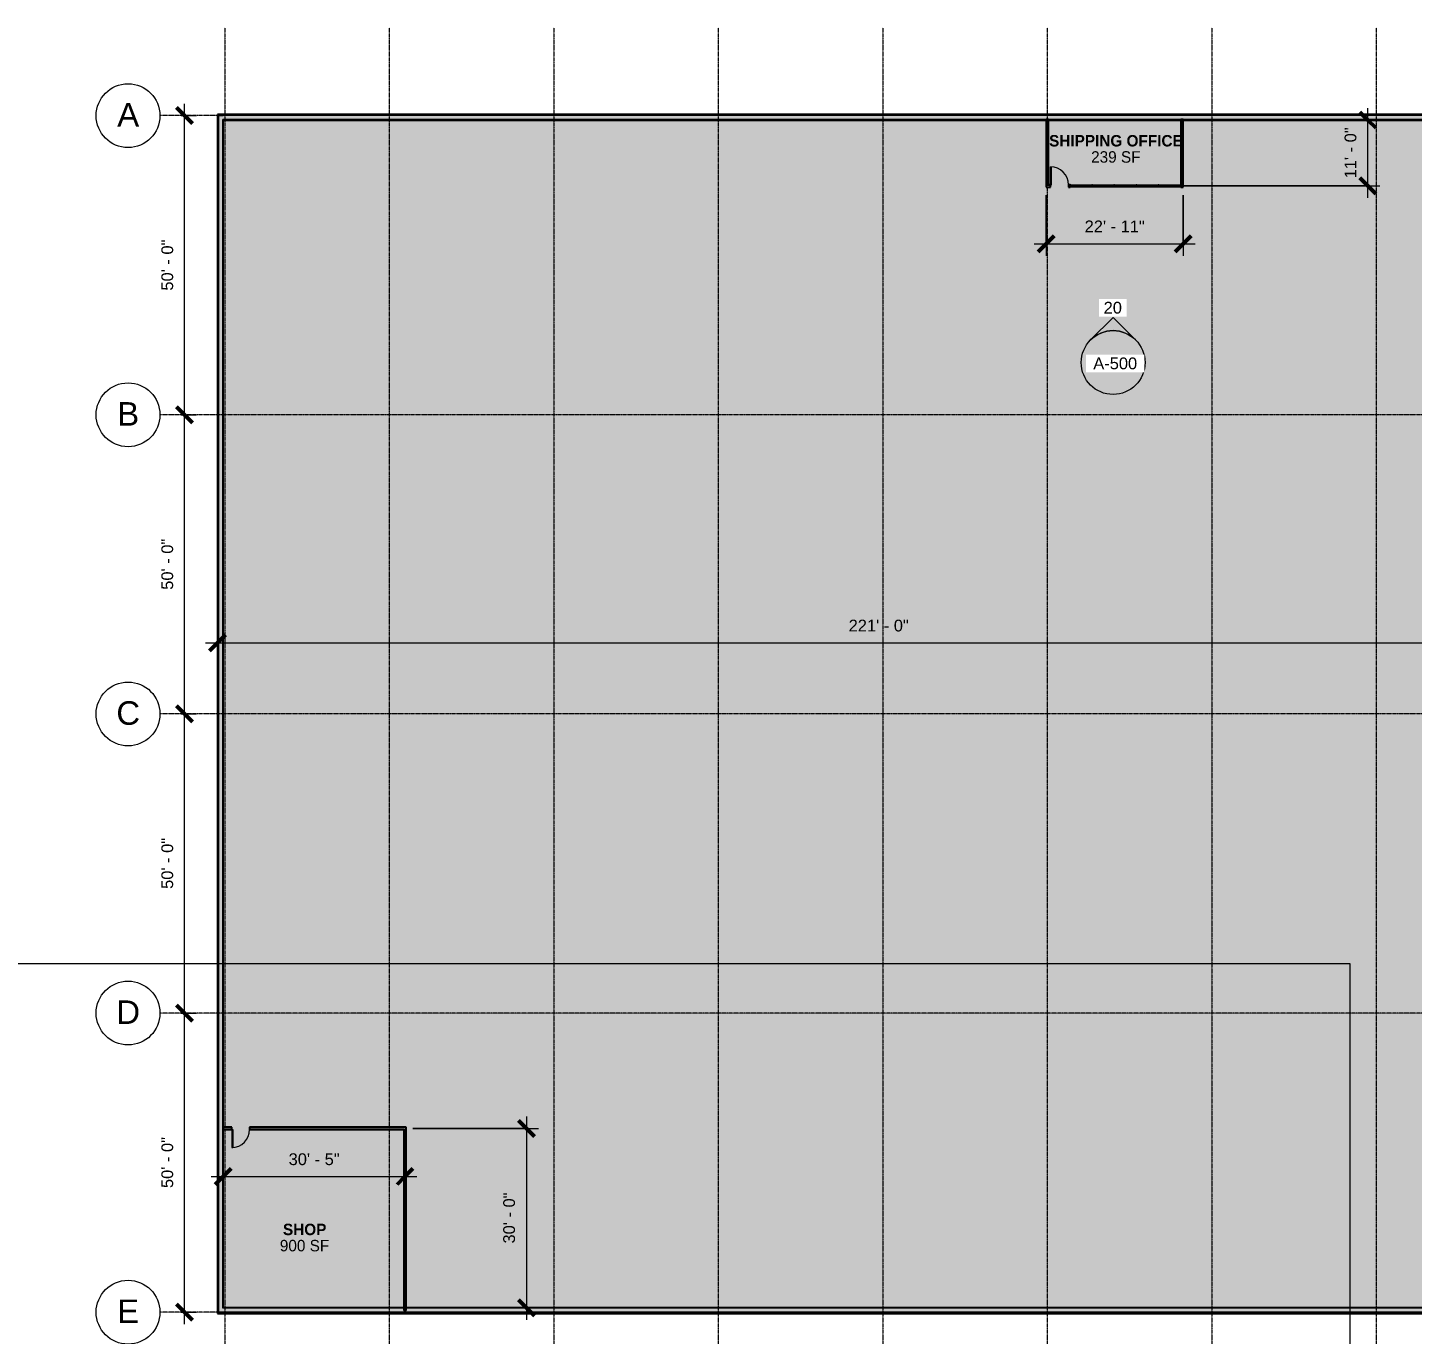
# Model space of a CAD drawing. Header units: inches. Extents: x -214893 to 4876, y -128673 to 1880.
# Drawn here: x -2655 to 123, y -741 to 1880 of the extents above; entities that cross this region are included whole.
import ezdxf

# ---------------------------------------------------------------- set-up
doc = ezdxf.new("R2010")
doc.units = ezdxf.units.IN
doc.header["$MEASUREMENT"] = 0
doc.header["$XCLIPFRAME"] = 2
doc.linetypes.add('Dash', pattern=[0.25, 0.125, -0.125])
doc.linetypes.add('Grid Line 1_2_', pattern=[0.8749999999999999, 0.4999999999999999, -0.125, 0.125, -0.125])
for name, color, linetype, lineweight in [('A-ANNO-DIMS', 211, 'Continuous', 9), ('A-ANNO-DIMS-256', 211, 'Continuous', 9), ('A-AREA-IDEN', 2, 'Continuous', 9), ('A-DETL-GENF', 92, 'Continuous', 9), ('A-DOOR', 31, 'Continuous', 9), ('A-DOOR-GLAZ', 31, 'Continuous', 15), ('A-GLAZ-CURT', 52, 'Continuous', 9), ('A-GLAZ-CWMG', 51, 'Continuous', 9), ('A-WALL', 113, 'Continuous', 9), ('G-ANNO-REFR', 1, 'Dash', 9), ('G-ANNO-SYMB', 111, 'Continuous', 9), ('I-WALL', 2, 'Continuous', 9), ('L-SITE-WALL', 31, 'Continuous', 9), ('S-GRID', 1, 'Continuous', 9), ('S-GRID-IDEN', 1, 'Continuous', 9)]:
    doc.layers.add(name, color=color, linetype=linetype, lineweight=lineweight)
doc.styles.add('Arial', font='arial.ttf', dxfattribs={"height": 23.60479041916165})
doc.styles.add('Arial_1', font='arial.ttf', dxfattribs={"height": 47.2095808383233})
doc.styles.add('Century Gothic', font='GOTHIC.TTF', dxfattribs={"height": 22.99378881987576})
doc.styles.add('Century Gothic_B', font='GOTHICB.TTF', dxfattribs={"height": 22.97791798107254})
doc.dimstyles.new('Linear_-_3_32__Arial', dxfattribs={"dimscale": 12, "dimtxt": 24, "dimasz": 2.666666666666667, "dimexe": 2, "dimexo": 1.333333333333333, "dimgap": 1.333333333333333, "dimtad": 1, "dimdec": 0, "dimzin": 1, "dimdsep": 46, "dimlunit": 4, "dimtxsty": 'Arial', "dimblk1": 'OBLIQUE', "dimblk2": 'OBLIQUE', "dimsah": 1, "dimcen": 0.09, "dimdle": 2, "dimazin": 0, "dimtfac": 1, "dimtdec": 4, "dimtix": 1, "dimtmove": 0, "dimatfit": 3, "dimfxl": 1, "dimtvp": 1, "dimfrac": 2, "dimtolj": 1, "dimtzin": 0, "dimarcsym": 2})
doc.dimstyles.new('Linear_-_3_32__Arial_1', dxfattribs={"dimscale": 12, "dimtxt": 24, "dimasz": 2.666666666666667, "dimexe": 2, "dimexo": 1.333333333333333, "dimgap": 1.333333333333333, "dimtad": 1, "dimdec": 0, "dimzin": 1, "dimdsep": 46, "dimlunit": 4, "dimtxsty": 'Arial', "dimblk1": 'OBLIQUE', "dimblk2": 'OBLIQUE', "dimsah": 1, "dimcen": 0.09, "dimdle": 2, "dimazin": 0, "dimtfac": 1, "dimtdec": 4, "dimtix": 1, "dimtmove": 0, "dimatfit": 3, "dimfxl": 1, "dimtvp": 1, "dimfrac": 2, "dimtolj": 1, "dimtzin": 0, "dimarcsym": 2})
doc.dimstyles.new('Linear_-_3_32__Arial_2', dxfattribs={"dimscale": 12, "dimtxt": 24, "dimasz": 2.666666666666667, "dimexe": 2, "dimexo": 1.333333333333333, "dimgap": 1.333333333333333, "dimtad": 1, "dimdec": 0, "dimzin": 1, "dimdsep": 46, "dimlunit": 4, "dimtxsty": 'Arial', "dimblk1": 'OBLIQUE', "dimblk2": 'OBLIQUE', "dimsah": 1, "dimcen": 0.09, "dimdle": 2, "dimazin": 0, "dimtfac": 1, "dimtdec": 4, "dimtix": 1, "dimtmove": 0, "dimatfit": 3, "dimfxl": 1, "dimtvp": 1, "dimfrac": 2, "dimtolj": 1, "dimtzin": 0, "dimarcsym": 2})
picture_1 = doc.add_image_def('image1.jpg', size_in_pixel=(4317, 2585))

# ---------------------------------------------------------------- blocks, each defined once
blk = doc.blocks.new('Grid - Grid Head - Circle-50561-Floor Plan - Warehouse')
at = {"layer": 'S-GRID-IDEN', "color": 7}
blk.add_circle((0, 0), 0.2500000000000002, dxfattribs=at)
blk = doc.blocks.new('Open Source Metal Building_Exterior_rvt-1-Floor Plan - Warehouse')
at = {"layer": 'A-WALL', "color": 7}
for p, q in [((-2272.688343181228, -697.4609006297197), (-2272.688343181212, 1704.539099370258)), ((-2272.688343181212, 1704.539099370257), (-2271.688343181212, 1704.539099370257)), ((-2271.688343181212, 1704.539099370257), (-2262.938343181212, 1704.539099370258)), ((-2271.688343181228, -696.4609006297196), (-2271.688343181212, 1703.539099370257)), ((-2271.688343181212, 1703.539099370257), (-2263.688343181212, 1703.539099370258)), ((-2263.688343181212, 1703.539099370258), (-2262.938343181212, 1703.539099370258)), ((-2262.938343181212, 1695.539099370257), (-2263.688343181212, 1695.539099370257)), ((-2263.688343181228, -688.4609006297197), (-2263.688343181212, 1695.539099370257)), ((-2263.688343181212, 1695.539099370257), (-2262.938343181212, 1695.539099370257)), ((4343.561656818804, 1704.539099370279), (-2262.938343181212, 1704.539099370257)), ((4343.561656818804, 1703.539099370279), (-2262.938343181212, 1703.539099370257)), ((4343.561656818805, 1695.539099370279), (-2262.938343181212, 1695.539099370257)), ((-2262.938343181228, -688.4609006297197), (-2263.688343181228, -688.4609006297197)), ((385.5616568187894, -688.46090062972), (-2262.938343181229, -688.4609006297197)), ((-2271.688343181228, -697.4609006297197), (-2272.688343181228, -697.4609006297197)), ((-2263.688343181228, -696.4609006297196), (-2271.688343181228, -696.4609006297196)), ((-2262.938343181228, -697.4609006297197), (-2271.688343181228, -697.4609006297197)), ((-2262.938343181228, -696.4609006297196), (-2263.688343181228, -696.4609006297196)), ((368.3116568187817, -696.46090062972), (-2262.938343181228, -696.4609006297196)), ((367.3116568187817, -697.46090062972), (-2262.938343181228, -697.4609006297197))]:
    blk.add_line(p, q, dxfattribs=at)
at = {"layer": 'L-SITE-WALL', "color": 250, "lineweight": 25}
for p, q in [((-2274.188343181212, 1706.039099370257), (-2274.188343181228, -698.9609006297198)), ((-2272.688343181212, 1706.039099370257), (-2274.188343181212, 1706.039099370257)), ((-2262.938343181212, 1706.039099370257), (-2272.688343181212, 1706.039099370257)), ((4343.561656818804, 1706.039099370279), (-2262.938343181212, 1706.039099370257)), ((-2262.938343181228, -687.7109006297196), (-2262.938343181212, 1694.789099370257)), ((-2262.938343181212, 1694.789099370257), (4343.561656818804, 1694.789099370279)), ((385.5616568187894, -687.71090062972), (-2262.938343181229, -687.7109006297197)), ((-2274.188343181228, -698.9609006297197), (-2272.688343181228, -698.9609006297197)), ((-2272.688343181228, -698.9609006297197), (-2262.938343181228, -698.9609006297201)), ((-2262.938343181228, -698.9609006297197), (365.8116568187813, -698.96090062972))]:
    blk.add_line(p, q, dxfattribs=at)
at = {"layer": 'S-GRID', "linetype": 'Grid Line 1_2_'}
for p, q in [((-2259.688343181219, 1879.933618554672), (-2259.688343181224, -999.4835951746567)), ((-1929.688343181219, 1879.933618554671), (-1929.688343181223, -999.4835951746567)), ((-1599.688343181218, 1879.933618554672), (-1599.688343181222, -999.4835951746567)), ((-1269.688343181217, 1879.933618554672), (-1269.688343181222, -999.4835951746567)), ((-939.6883431812167, 1879.933618554672), (-939.6883431812213, -999.4835951746567)), ((-609.688343181216, 1879.933618554672), (-609.6883431812207, -999.4835951746567)), ((-279.6883431812154, 1879.933618554672), (-279.68834318122, -999.4835951746567)), ((50.31165681878519, 1879.933618554672), (50.31165681878061, -999.4835951746567)), ((4876.306474518367, 1703.539099370279), (-2389.526338629398, 1703.539099370279)), ((4876.306474518367, 1103.53909937028), (-2389.526338629398, 1103.53909937028)), ((4876.306474518367, 503.5390993702796), (-2389.526338629398, 503.5390993702801)), ((4876.306474518367, -96.46090062972026), (-2389.526338629398, -96.46090062971983)), ((4876.306474518367, -696.4609006297202), (-2389.526338629398, -696.4609006297197))]:
    blk.add_line(p, q, dxfattribs=at)
at = {"layer": 'S-GRID-IDEN', "char_height": 47.2095808383233, "attachment_point": 2, "line_spacing_factor": 0.9385317878468564, "style": 'Arial_1', "bg_fill": 3, "box_fill_scale": 1.25, "bg_fill_color": 0, "bg_fill_transparency": 0}
for s, insert, width in [('A', (-2453.266355722176, 1728.951761754562), 52.41599999999994), ('B', (-2453.266355722176, 1128.951761754562), 52.41599999999994), ('C', (-2453.266355722177, 528.9517617545624), 56.44799999999994), ('D', (-2453.266355722177, -71.0482382454372), 56.44799999999994), ('E', (-2453.266355722176, -671.0482382454368), 52.41599999999994)]:
    blk.add_mtext(s, dxfattribs=dict(at, insert=insert, width=width))
at = {"color": 90, "lineweight": 5, "xscale": 255.9999999999999, "yscale": 255.9999999999999, "zscale": 255.9999999999999, "rotation": 90}
for p in [(-2453.526338629397, 1703.539099370279), (-2453.526338629397, 1103.53909937028), (-2453.526338629397, 503.5390993702798), (-2453.526338629397, -96.46090062971979), (-2453.526338629397, -696.4609006297194)]:
    blk.add_blockref('Grid - Grid Head - Circle-50561-Floor Plan - Warehouse', p, dxfattribs=at)
blk = doc.blocks.new('Single-Glass 1 - 36_ x 84_-564710-Floor Plan - Warehouse')
at = {"layer": 'A-DOOR', "lineweight": 13}
for p, q in [((15.99999999999999, 34.37500000000062), (15.99999999999999, 38.37500000000062)), ((18, 38.37500000000062), (15.99999999999999, 38.37500000000062)), ((15.99999999999999, 34.37500000000062), (18, 34.37500000000062)), ((18, 34.37500000000062), (18, 38.37500000000062)), ((15.99999999999999, 6.3750000000006), (18, 6.3750000000006)), ((15.99999999999999, 2.375000000000601), (15.99999999999999, 6.3750000000006)), ((18, 2.375000000000601), (15.99999999999999, 2.375000000000601)), ((18, 2.375000000000601), (18, 6.3750000000006))]:
    blk.add_line(p, q, dxfattribs=at)
at = {"layer": 'A-DOOR'}
for p, q in [((15.99999999999999, 6.3750000000006), (15.99999999999999, 34.37500000000062)), ((18, 6.3750000000006), (18, 34.37500000000062))]:
    blk.add_line(p, q, dxfattribs=at)
blk.add_arc((17.99999999999993, 2.375000000004348), 35.99999999999626, 89.99999999999994, 179.9999999999999, dxfattribs=at)
at = {"layer": 'A-DOOR-GLAZ'}
blk.add_line((17, 34.37500000000062), (17, 6.375000000000601), dxfattribs=at)
blk = doc.blocks.new('System Panel - Glazed-705888-Floor Plan - Warehouse')
at = {"layer": 'A-GLAZ-CURT'}
for p, q in [((21.07500000000001, 1.750000000000113), (-21.07499999999997, 1.750000000000113)), ((-21.07499999999997, 1.750000000000113), (-21.07499999999997, 0.7499999999999999)), ((-21.07499999999997, 0.7499999999999999), (21.07500000000001, 0.7499999999999999)), ((21.07500000000001, 0.7499999999999999), (21.07500000000001, 1.750000000000113))]:
    blk.add_line(p, q, dxfattribs=at)
blk = doc.blocks.new('Rectangular Mullion - 2_5_ x 5_ rectangular-700959-Floor Plan - Warehouse')
at = {"layer": 'A-GLAZ-CWMG'}
for p, q in [((-385.7133431812166, 1564.539099370274), (-343.5633431812166, 1564.539099370274)), ((-385.7133431812166, 1560.539099370274), (-343.5633431812166, 1560.539099370274)), ((-343.5633431812166, 1564.539099370274), (-343.5633431812166, 1561.789099370274)), ((-343.5633431812166, 1560.789099370274), (-343.5633431812166, 1560.539099370274))]:
    blk.add_line(p, q, dxfattribs=at)
blk = doc.blocks.new('Rectangular Mullion - 2_5_ x 5_ rectangular-705889-Floor Plan - Warehouse')
at = {"layer": 'A-GLAZ-CWMG', "lineweight": 13}
for p, q in [((-1.5, 1.999999999999886), (0, 1.999999999999886)), ((-1.5, -1.999999999999886), (-1.5, 1.999999999999886)), ((0, 1.999999999999886), (0, -1.999999999999886)), ((0, -1.999999999999886), (-1.5, -1.999999999999886))]:
    blk.add_line(p, q, dxfattribs=at)
blk = doc.blocks.new('System Panel - Glazed-705890-Floor Plan - Warehouse')
at = {"layer": 'A-GLAZ-CURT'}
for p, q in [((21.45000000000001, 1.750000000000113), (-21.45000000000001, 1.750000000000113)), ((-21.45000000000001, 1.750000000000113), (-21.45000000000001, 0.7499999999999999)), ((-21.45000000000001, 0.7499999999999999), (21.45000000000001, 0.7499999999999999)), ((21.45000000000001, 0.7499999999999999), (21.45000000000001, 1.750000000000113))]:
    blk.add_line(p, q, dxfattribs=at)
blk = doc.blocks.new('Rectangular Mullion - 2_5_ x 5_ rectangular-700960-Floor Plan - Warehouse')
at = {"layer": 'A-GLAZ-CWMG'}
for p, q in [((-430.1133431812166, 1564.539099370274), (-387.2133431812166, 1564.539099370274)), ((-430.1133431812166, 1560.539099370274), (-387.2133431812166, 1560.539099370274))]:
    blk.add_line(p, q, dxfattribs=at)
blk = doc.blocks.new('Rectangular Mullion - 2_5_ x 5_ rectangular-V1-Floor Plan - Warehouse')
at = {"layer": 'A-GLAZ-CWMG'}
for p, q in [((-562.5633431812166, 1564.539099370274), (-520.4133431812166, 1564.539099370274)), ((-562.5633431812166, 1560.539099370274), (-520.4133431812166, 1560.539099370274))]:
    blk.add_line(p, q, dxfattribs=at)
blk = doc.blocks.new('Rectangular Mullion - 2_5_ x 5_ rectangular-705885-Floor Plan - Warehouse')
at = {"layer": 'A-GLAZ-CWMG', "lineweight": 13}
for p, q in [((-0.7499999999999999, 1.999999999999886), (0.7499999999999999, 1.999999999999886)), ((-0.7499999999999999, -1.999999999999886), (-0.7499999999999999, 1.999999999999886)), ((0.7499999999999999, 1.999999999999886), (0.7499999999999999, -1.999999999999886)), ((0.7499999999999999, -1.999999999999886), (-0.7499999999999999, -1.999999999999886))]:
    blk.add_line(p, q, dxfattribs=at)
blk = doc.blocks.new('Single-Glass 1 - 36_ x 84_-564716-Floor Plan - Warehouse')
at = {"layer": 'A-DOOR', "lineweight": 13}
for p, q in [((15.99999999999999, -2.375000000000601), (15.99999999999999, -6.3750000000006)), ((18, -2.375000000000601), (15.99999999999999, -2.375000000000601)), ((15.99999999999999, -6.3750000000006), (18, -6.3750000000006)), ((18, -2.375000000000601), (18, -6.3750000000006)), ((15.99999999999999, -34.37500000000062), (15.99999999999999, -38.37500000000062)), ((15.99999999999999, -34.37500000000062), (18, -34.37500000000062)), ((18, -38.37500000000062), (15.99999999999999, -38.37500000000062)), ((18, -34.37500000000062), (18, -38.37500000000062))]:
    blk.add_line(p, q, dxfattribs=at)
at = {"layer": 'A-DOOR'}
for p, q in [((15.99999999999999, -6.3750000000006), (15.99999999999999, -34.37500000000062)), ((18, -6.3750000000006), (18, -34.37500000000062))]:
    blk.add_line(p, q, dxfattribs=at)
blk.add_arc((17.99999999999993, -2.375000000004348), 35.99999999999633, 180.0000000000001, 269.9999999999997, dxfattribs=at)
at = {"layer": 'A-DOOR-GLAZ'}
blk.add_line((17, -34.37500000000062), (17, -6.375000000000601), dxfattribs=at)
blk = doc.blocks.new('Elevation - Filled Arrow-152140-Floor Plan - Warehouse')
at = {"layer": 'G-ANNO-SYMB'}
blk.add_circle((0, 0), 0.2500000000000001, dxfattribs=at)
blk = doc.blocks.new('Elevation - Filled Arrow-151867-Floor Plan - Warehouse')
at = {"layer": 'G-ANNO-SYMB'}
h = blk.add_hatch(color=256, dxfattribs=at)
edge = h.paths.add_edge_path(flags=0)
edge.add_line((-2.498001805406602e-15, 0.3535533905932723), (0.1767766952966354, 0.1767766952966336))
edge.add_arc((-3.07626977782526e-15, -4.080069615497449e-15), 0.2500000000000015, 45.00000000000022, 135.0000000000004)
edge.add_line((-0.1767766952966409, 0.1767766952966342), (-2.498001805406602e-15, 0.3535533905932723))
for p, q in [((-4.281648241788645e-16, 0.3535533905932715), (-0.1767766952966374, 0.1767766952966354)), ((-2.498001805406602e-15, 0.3535533905932723), (-0.1767766952966409, 0.1767766952966342)), ((0.1767766952966352, 0.1767766952966354), (-3.95516952522712e-16, 0.3535533905932714)), ((0.1767766952966354, 0.1767766952966336), (-2.498001805406602e-15, 0.3535533905932723))]:
    blk.add_line(p, q, dxfattribs=at)
blk.add_arc((-3.07626977782526e-15, -4.080069615497449e-15), 0.2500000000000015, 45.00000000000022, 135.0000000000004, dxfattribs=at)
blk = doc.blocks.new('DIMBLOCK2-Floor Plan - Warehouse')
at = {"layer": 'A-ANNO-DIMS-256'}
for p, q in [((377.9366568187841, 797.0390993702769), (377.9366568187841, 621.9444297842128)), ((377.9366568187841, 645.9444297842128), (377.9366568187841, 797.0390993702769)), ((-2298.188343181212, 645.9444297842128), (377.9366568187842, 645.9444297842128)), ((-2274.188343181212, 652.5718467821823), (-2274.188343181212, 621.9444297842128)), ((-2274.188343181212, 645.9444297842128), (-2274.188343181212, 652.5718467821823))]:
    blk.add_line(p, q, dxfattribs=at)
at = {"layer": 'A-ANNO-DIMS-256', "lineweight": 50}
for p, q in [((-2274.188343181212, 645.9444297842128), (-2290.188343181213, 629.944429784213)), ((-2274.188343181212, 645.9444297842128), (-2258.188343181212, 661.9444297842128)), ((377.9366568187841, 645.9444297842128), (361.9366568187841, 629.944429784213)), ((377.9366568187841, 645.9444297842128), (393.9366568187841, 661.9444297842128))]:
    blk.add_line(p, q, dxfattribs=at)
at = {"layer": 'A-ANNO-DIMS-256', "color": 0, "insert": (-1008.125843181214, 692.5646048187592), "char_height": 23.60479041916167, "width": 144, "attachment_point": 1, "line_spacing_factor": 0.9385317878468563, "style": 'Arial'}
blk.add_mtext('221\' - 0"', dxfattribs=at)
blk = doc.blocks.new('_Oblique')
at = {"color": 0, "linetype": 'ByBlock', "lineweight": -2}
blk.add_line((-0.5, -0.5), (0.5, 0.5), dxfattribs=at)
blk = doc.blocks.new('DIMBLOCK5-Floor Plan - Warehouse')
at = {"layer": 'A-ANNO-DIMS-256', "lineweight": 50}
for p, q in [((33.34667570821211, 1694.789099370265), (17.34667570821208, 1710.789099370265)), ((33.34667570821211, 1694.789099370265), (49.34667570821215, 1678.789099370265)), ((33.34667570821255, 1562.539099370275), (17.34667570821252, 1578.539099370275)), ((33.34667570821255, 1562.539099370275), (49.34667570821259, 1546.539099370275))]:
    blk.add_line(p, q, dxfattribs=at)
at = {"layer": 'A-ANNO-DIMS-256'}
for p, q in [((26.71925871024261, 1694.789099370265), (57.3466757082121, 1694.789099370265)), ((33.34667570821211, 1694.789099370265), (26.71925871024261, 1694.789099370265)), ((33.34667570821264, 1538.539099370275), (33.34667570821203, 1718.789099370265)), ((-370.4633431812166, 1562.539099370274), (57.34667570821255, 1562.539099370275)), ((33.34667570821255, 1562.539099370275), (-370.4633431812166, 1562.539099370274))]:
    blk.add_line(p, q, dxfattribs=at)
at = {"layer": 'A-ANNO-DIMS-256', "color": 0, "insert": (-13.27349932633395, 1577.710253216424), "char_height": 23.60479041916167, "width": 122.2892307692308, "attachment_point": 1, "rotation": 90, "line_spacing_factor": 0.9385317878468563, "style": 'Arial'}
blk.add_mtext('11\' - 0"', dxfattribs=at)
blk = doc.blocks.new('DIMBLOCK6-Floor Plan - Warehouse')
at = {"layer": 'A-ANNO-DIMS-256', "lineweight": 50}
for p, q in [((-2262.938343181226, -424.3850804391514), (-2246.938343181226, -408.3850804391515)), ((-1898.063343181226, -424.3850804391514), (-1882.063343181226, -408.3850804391515)), ((-2262.938343181226, -424.3850804391514), (-2278.938343181226, -440.3850804391514)), ((-1898.063343181226, -424.3850804391514), (-1914.063343181226, -440.3850804391514))]:
    blk.add_line(p, q, dxfattribs=at)
at = {"layer": 'A-ANNO-DIMS-256'}
for p, q in [((-2286.938343181226, -424.3850804391514), (-1874.063343181226, -424.3850804391514)), ((-2262.938343181226, -417.7576634411791), (-2262.938343181226, -448.3850804391514)), ((-2262.938343181226, -424.3850804391514), (-2262.938343181226, -417.7576634411791)), ((-1898.063343181226, -417.7576634411818), (-1898.063343181226, -448.3850804391514)), ((-1898.063343181226, -424.3850804391514), (-1898.063343181226, -417.7576634411818))]:
    blk.add_line(p, q, dxfattribs=at)
at = {"layer": 'A-ANNO-DIMS-256', "color": 0, "insert": (-2131.454689335073, -377.7649054046051), "char_height": 23.60479041916167, "width": 122.2892307692308, "attachment_point": 1, "line_spacing_factor": 0.9385317878468563, "style": 'Arial'}
blk.add_mtext('30\' - 5"', dxfattribs=at)
blk = doc.blocks.new('DIMBLOCK7-Floor Plan - Warehouse')
at = {"layer": 'A-ANNO-DIMS-256'}
for p, q in [((-1654.401213192084, -303.7109006297195), (-1654.401213192084, -711.7109006297197)), ((-1882.063343181226, -327.7109006297195), (-1630.401213192084, -327.7109006297195)), ((-1654.401213192084, -327.7109006297195), (-1882.063343181226, -327.7109006297195)), ((-1647.773796194114, -687.7109006297197), (-1678.401213192084, -687.7109006297197)), ((-1654.401213192084, -687.7109006297197), (-1647.773796194114, -687.7109006297197))]:
    blk.add_line(p, q, dxfattribs=at)
at = {"layer": 'A-ANNO-DIMS-256', "lineweight": 50}
for p, q in [((-1654.401213192084, -327.7109006297195), (-1670.401213192084, -311.7109006297194)), ((-1654.401213192084, -327.7109006297195), (-1638.401213192084, -343.7109006297195)), ((-1654.401213192084, -687.7109006297197), (-1670.401213192084, -671.7109006297196)), ((-1654.401213192084, -687.7109006297197), (-1638.401213192084, -703.7109006297197))]:
    blk.add_line(p, q, dxfattribs=at)
at = {"layer": 'A-ANNO-DIMS-256', "color": 0, "insert": (-1701.02138822663, -558.6647467835656), "char_height": 23.60479041916167, "width": 122.2892307692308, "attachment_point": 1, "rotation": 90, "line_spacing_factor": 0.9385317878468563, "style": 'Arial'}
blk.add_mtext('30\' - 0"', dxfattribs=at)
blk = doc.blocks.new('DIMBLOCK8-Floor Plan - Warehouse')
at = {"layer": 'A-ANNO-DIMS-256'}
for p, q in [((-612.0633431812165, 1544.164099370275), (-612.0633431812165, 1422.596135029697)), ((-612.0633431812165, 1446.596135029697), (-612.0633431812165, 1544.164099370275)), ((-337.3133431812166, 1544.164099370274), (-337.3133431812166, 1422.596135029697)), ((-337.3133431812166, 1446.596135029697), (-337.3133431812166, 1544.164099370274)), ((-636.0633431812165, 1446.596135029697), (-313.3133431812166, 1446.596135029697))]:
    blk.add_line(p, q, dxfattribs=at)
at = {"layer": 'A-ANNO-DIMS-256', "lineweight": 50}
for p, q in [((-612.0633431812165, 1446.596135029697), (-628.0633431812166, 1430.596135029697)), ((-612.0633431812165, 1446.596135029697), (-596.0633431812165, 1462.596135029697)), ((-337.3133431812166, 1446.596135029697), (-353.3133431812166, 1430.596135029697)), ((-337.3133431812166, 1446.596135029697), (-321.3133431812166, 1462.596135029697))]:
    blk.add_line(p, q, dxfattribs=at)
at = {"layer": 'A-ANNO-DIMS-256', "color": 0, "insert": (-534.6883431812166, 1493.216310064243), "char_height": 23.60479041916167, "width": 144, "attachment_point": 1, "line_spacing_factor": 0.9385317878468563, "style": 'Arial'}
blk.add_mtext('22\' - 11"', dxfattribs=at)
blk = doc.blocks.new('DIMBLOCK31-Floor Plan - Warehouse')
at = {"layer": 'A-ANNO-DIMS-256', "lineweight": 50}
for p, q in [((-2340.14353493533, -96.46090062971983), (-2356.14353493533, -80.46090062971983)), ((-2340.14353493533, -96.46090062971983), (-2324.14353493533, -112.4609006297198)), ((-2340.14353493533, -696.4609006297197), (-2356.14353493533, -680.4609006297197)), ((-2340.14353493533, -696.4609006297197), (-2324.14353493533, -712.4609006297197))]:
    blk.add_line(p, q, dxfattribs=at)
at = {"layer": 'A-ANNO-DIMS-256'}
for p, q in [((-2346.770951933299, -96.46090062971983), (-2316.14353493533, -96.46090062971983)), ((-2340.14353493533, -96.46090062971983), (-2346.770951933299, -96.46090062971983)), ((-2340.14353493533, -720.4609006297197), (-2340.14353493533, -96.46090062971983)), ((-2346.770951933299, -696.4609006297197), (-2316.14353493533, -696.4609006297197)), ((-2340.14353493533, -696.4609006297197), (-2346.770951933299, -696.4609006297197))]:
    blk.add_line(p, q, dxfattribs=at)
at = {"layer": 'A-ANNO-DIMS-256', "color": 0, "insert": (-2386.763709969876, -447.4147467835659), "char_height": 23.60479041916167, "width": 122.2892307692308, "attachment_point": 1, "rotation": 90, "line_spacing_factor": 0.9385317878468563, "style": 'Arial'}
blk.add_mtext('50\' - 0"', dxfattribs=at)
blk = doc.blocks.new('DIMBLOCK32-Floor Plan - Warehouse')
at = {"layer": 'A-ANNO-DIMS-256', "lineweight": 50}
for p, q in [((-2340.14353493533, 503.5390993702801), (-2356.14353493533, 519.5390993702802)), ((-2340.14353493533, 503.5390993702801), (-2324.14353493533, 487.53909937028)), ((-2340.14353493533, -96.46090062971983), (-2356.14353493533, -80.46090062971983)), ((-2340.14353493533, -96.46090062971983), (-2324.14353493533, -112.4609006297198))]:
    blk.add_line(p, q, dxfattribs=at)
at = {"layer": 'A-ANNO-DIMS-256'}
for p, q in [((-2346.770951933299, 503.5390993702801), (-2316.14353493533, 503.5390993702801)), ((-2340.14353493533, 503.5390993702801), (-2346.770951933299, 503.5390993702801)), ((-2340.14353493533, -96.46090062971983), (-2340.14353493533, 503.5390993702801)), ((-2346.770951933299, -96.46090062971983), (-2316.14353493533, -96.46090062971983)), ((-2340.14353493533, -96.46090062971983), (-2346.770951933299, -96.46090062971983))]:
    blk.add_line(p, q, dxfattribs=at)
at = {"layer": 'A-ANNO-DIMS-256', "color": 0, "insert": (-2386.763709969876, 152.585253216434), "char_height": 23.60479041916167, "width": 122.2892307692308, "attachment_point": 1, "rotation": 90, "line_spacing_factor": 0.9385317878468563, "style": 'Arial'}
blk.add_mtext('50\' - 0"', dxfattribs=at)
blk = doc.blocks.new('DIMBLOCK33-Floor Plan - Warehouse')
at = {"layer": 'A-ANNO-DIMS-256', "lineweight": 50}
for p, q in [((-2340.14353493533, 1103.53909937028), (-2356.14353493533, 1119.53909937028)), ((-2340.14353493533, 1103.53909937028), (-2324.14353493533, 1087.53909937028)), ((-2340.14353493533, 503.5390993702801), (-2356.14353493533, 519.5390993702802)), ((-2340.14353493533, 503.5390993702801), (-2324.14353493533, 487.53909937028))]:
    blk.add_line(p, q, dxfattribs=at)
at = {"layer": 'A-ANNO-DIMS-256'}
for p, q in [((-2346.770951933299, 1103.53909937028), (-2316.14353493533, 1103.53909937028)), ((-2340.14353493533, 1103.53909937028), (-2346.770951933299, 1103.53909937028)), ((-2340.14353493533, 503.5390993702801), (-2340.14353493533, 1103.53909937028)), ((-2346.770951933299, 503.5390993702801), (-2316.14353493533, 503.5390993702801)), ((-2340.14353493533, 503.5390993702801), (-2346.770951933299, 503.5390993702801))]:
    blk.add_line(p, q, dxfattribs=at)
at = {"layer": 'A-ANNO-DIMS-256', "color": 0, "insert": (-2386.763709969876, 752.5852532164339), "char_height": 23.60479041916167, "width": 122.2892307692308, "attachment_point": 1, "rotation": 90, "line_spacing_factor": 0.9385317878468563, "style": 'Arial'}
blk.add_mtext('50\' - 0"', dxfattribs=at)
blk = doc.blocks.new('DIMBLOCK34-Floor Plan - Warehouse')
at = {"layer": 'A-ANNO-DIMS-256'}
for p, q in [((-2340.14353493533, 1103.53909937028), (-2340.14353493533, 1727.539099370279)), ((-2346.770951933299, 1703.539099370279), (-2316.14353493533, 1703.539099370279)), ((-2340.14353493533, 1703.539099370279), (-2346.770951933299, 1703.539099370279)), ((-2346.770951933299, 1103.53909937028), (-2316.14353493533, 1103.53909937028)), ((-2340.14353493533, 1103.53909937028), (-2346.770951933299, 1103.53909937028))]:
    blk.add_line(p, q, dxfattribs=at)
at = {"layer": 'A-ANNO-DIMS-256', "lineweight": 50}
for p, q in [((-2340.14353493533, 1703.539099370279), (-2356.14353493533, 1719.53909937028)), ((-2340.14353493533, 1703.539099370279), (-2324.14353493533, 1687.539099370279)), ((-2340.14353493533, 1103.53909937028), (-2356.14353493533, 1119.53909937028)), ((-2340.14353493533, 1103.53909937028), (-2324.14353493533, 1087.53909937028))]:
    blk.add_line(p, q, dxfattribs=at)
at = {"layer": 'A-ANNO-DIMS-256', "color": 0, "insert": (-2386.763709969876, 1352.585253216434), "char_height": 23.60479041916167, "width": 122.2892307692308, "attachment_point": 1, "rotation": 90, "line_spacing_factor": 0.9385317878468563, "style": 'Arial'}
blk.add_mtext('50\' - 0"', dxfattribs=at)

msp = doc.modelspace()

# ---------------------------------------------------------------- hatches: boundary and pattern name
at = {"layer": 'A-DETL-GENF'}
msp.add_hatch(color=7, dxfattribs=at).paths.add_polyline_path([(1589.152708145772, -698.9609006297209), (4354.811656818794, -698.9609006297209), (4354.811656818811, 1706.039099370281), (-2274.188343181214, 1706.03909937026), (-2274.18834318123, -698.9609006297195), (1585.741245193444, -698.9609006297209)], flags=0)

# ---------------------------------------------------------------- linework, layer by layer
at = {"layer": 'A-WALL'}
for p, q in [((-611.4383431812164, 1695.539099370263), (-611.4383431812165, 1560.789099370275)), ((-607.9383431812164, 1695.539099370263), (-607.9383431812165, 1564.289099370275)), ((-341.4383431812167, 1564.289099370274), (-341.4383431812164, 1695.539099370264)), ((-337.9383431812166, 1560.789099370274), (-337.9383431812163, 1695.539099370264)), ((-611.4383431812165, 1560.789099370275), (-603.0633431812166, 1560.789099370275)), ((-607.9383431812166, 1564.289099370275), (-603.0633431812165, 1564.289099370275)), ((-567.0633431812166, 1564.289099370275), (-564.0633431812166, 1564.289099370274)), ((-567.0633431812166, 1560.789099370275), (-564.0633431812166, 1560.789099370275)), ((-341.4383431812166, 1564.289099370274), (-342.0633431812166, 1564.289099370274)), ((-337.9383431812166, 1560.789099370274), (-342.0633431812166, 1560.789099370274)), ((-2263.688343181226, -325.9609006297184), (-2245.688343181225, -325.9609006297184)), ((-2263.688343181226, -329.4609006297184), (-2245.688343181225, -329.4609006297184)), ((-2209.688343181225, -325.9609006297185), (-1896.313343181225, -325.9609006297195)), ((-2209.688343181225, -329.4609006297185), (-1899.813343181226, -329.4609006297194)), ((-1899.813343181226, -329.4609006297194), (-1899.813343181226, -693.3359006297178)), ((-1896.313343181225, -325.9609006297195), (-1896.313343181226, -693.3359006297179))]:
    msp.add_line(p, q, dxfattribs=at)
at = {"layer": 'I-WALL', "lineweight": 25}
for p, q in [((-607.3133431812163, 1695.539099370263), (-612.0633431812163, 1695.539099370263)), ((-612.0633431812163, 1695.539099370263), (-612.0633431812165, 1560.164099370275)), ((-607.3133431812165, 1564.914099370275), (-607.3133431812163, 1695.539099370263)), ((-342.0633431812163, 1695.539099370264), (-342.0633431812166, 1560.164099370274)), ((-337.3133431812163, 1695.539099370264), (-342.0633431812163, 1695.539099370264)), ((-337.3133431812166, 1560.164099370274), (-337.3133431812163, 1695.539099370264)), ((-612.0633431812165, 1560.164099370275), (-603.0633431812165, 1560.164099370275)), ((-603.0633431812165, 1564.914099370275), (-607.3133431812165, 1564.914099370275)), ((-603.0633431812165, 1560.164099370275), (-603.0633431812165, 1564.914099370275)), ((-564.0633431812166, 1564.914099370275), (-567.0633431812166, 1564.914099370275)), ((-567.0633431812166, 1564.914099370275), (-567.0633431812166, 1560.164099370275)), ((-567.0633431812166, 1560.164099370275), (-564.0633431812166, 1560.164099370274)), ((-564.0633431812166, 1560.164099370274), (-564.0633431812166, 1564.914099370275)), ((-342.0633431812166, 1560.164099370274), (-337.3133431812166, 1560.164099370274)), ((-2245.688343181225, -325.3359006297184), (-2263.688343181226, -325.3359006297183)), ((-2263.688343181226, -325.3359006297183), (-2263.688343181226, -330.0859006297183)), ((-2263.688343181226, -330.0859006297183), (-2245.688343181225, -330.0859006297184)), ((-2245.688343181225, -330.0859006297184), (-2245.688343181225, -325.3359006297184)), ((-1895.688343181226, -325.3359006297195), (-2209.688343181225, -325.3359006297185)), ((-2209.688343181225, -325.3359006297185), (-2209.688343181225, -330.0859006297185)), ((-2209.688343181225, -330.0859006297185), (-1900.438343181226, -330.0859006297195)), ((-1900.438343181226, -330.0859006297195), (-1900.438343181226, -693.3359006297179)), ((-1895.688343181226, -693.3359006297179), (-1895.688343181226, -325.3359006297195)), ((-1900.438343181226, -693.3359006297179), (-1895.688343181226, -693.3359006297179))]:
    msp.add_line(p, q, dxfattribs=at)
at = {"layer": 'I-WALL'}
for p, q in [((-564.0633431812166, 1564.914099370275), (-342.0633431812166, 1564.914099370274)), ((-342.0633431812166, 1560.164099370274), (-564.0633431812166, 1560.164099370274))]:
    msp.add_line(p, q, dxfattribs=at)

# ---------------------------------------------------------------- block references
at = {"layer": 'A-DOOR', "rotation": 180}
for name, p in [('Single-Glass 1 - 36_ x 84_-564716-Floor Plan - Warehouse', (-585.0633431812165, 1562.539099370274)), ('Single-Glass 1 - 36_ x 84_-564710-Floor Plan - Warehouse', (-2227.688343181225, -327.710900629718))]:
    msp.add_blockref(name, p, dxfattribs=at)
at = {"layer": 'A-GLAZ-CURT', "rotation": 180}
for name, p in [('System Panel - Glazed-705888-Floor Plan - Warehouse', (-541.4883431812167, 1562.539099370274)), ('System Panel - Glazed-705890-Floor Plan - Warehouse', (-497.4633431812166, 1562.539099370274)), ('System Panel - Glazed-705890-Floor Plan - Warehouse', (-453.0633431812167, 1562.539099370274)), ('System Panel - Glazed-705890-Floor Plan - Warehouse', (-408.6633431812166, 1562.539099370274)), ('System Panel - Glazed-705888-Floor Plan - Warehouse', (-364.6383431812166, 1562.539099370274))]:
    msp.add_blockref(name, p, dxfattribs=at)
at = {"layer": 'A-GLAZ-CWMG', "extrusion": (0, 0, -1)}
for name, p in [('Rectangular Mullion - 2_5_ x 5_ rectangular-705889-Floor Plan - Warehouse', (564.0633431812166, 1562.539099370274)), ('Rectangular Mullion - 2_5_ x 5_ rectangular-705885-Floor Plan - Warehouse', (519.6633431812166, 1562.539099370274)), ('Rectangular Mullion - 2_5_ x 5_ rectangular-705885-Floor Plan - Warehouse', (475.2633431812166, 1562.539099370274)), ('Rectangular Mullion - 2_5_ x 5_ rectangular-705885-Floor Plan - Warehouse', (430.8633431812166, 1562.539099370274)), ('Rectangular Mullion - 2_5_ x 5_ rectangular-705885-Floor Plan - Warehouse', (386.4633431812166, 1562.539099370274))]:
    msp.add_blockref(name, p, dxfattribs=at)
at = {"layer": 'A-GLAZ-CWMG'}
for name, p in [('Rectangular Mullion - 2_5_ x 5_ rectangular-V1-Floor Plan - Warehouse', (0, 0)), ('Rectangular Mullion - 2_5_ x 5_ rectangular-700960-Floor Plan - Warehouse', (-88.79999999999997, 0)), ('Rectangular Mullion - 2_5_ x 5_ rectangular-700960-Floor Plan - Warehouse', (-44.40000000000003, 0)), ('Rectangular Mullion - 2_5_ x 5_ rectangular-700960-Floor Plan - Warehouse', (0, 0)), ('Rectangular Mullion - 2_5_ x 5_ rectangular-700959-Floor Plan - Warehouse', (0, 0))]:
    msp.add_blockref(name, p, dxfattribs=at)
at = {"layer": 'G-ANNO-SYMB', "xscale": 255.9999999999999, "yscale": 255.9999999999999, "zscale": 255.9999999999999}
for name in ['Elevation - Filled Arrow-151867-Floor Plan - Warehouse', 'Elevation - Filled Arrow-152140-Floor Plan - Warehouse']:
    msp.add_blockref(name, (-477.6323567446285, 1208.302974733064), dxfattribs=at)

# ---------------------------------------------------------------- texts
at = {"layer": 'A-AREA-IDEN', "attachment_point": 2}
for s, insert, char_height, width, line_spacing_factor, style in [('SHIPPING OFFICE', (-471.9939014374954, 1664.664200045543), 22.97791798107254, 310.4639999999997, 0.9847964226876909, 'Century Gothic_B'), ('239 SF', (-472.2126016041108, 1632.194540096291), 22.99378881987576, 110.5919999999999, 0.984116693679092, 'Century Gothic'), ('SHOP', (-2099.296032899091, -518.9180398995567), 22.97791798107254, 99.35999999999989, 0.9847964226876909, 'Century Gothic_B'), ('900 SF', (-2099.514733065706, -551.3876998488093), 22.99378881987576, 110.5919999999999, 0.984116693679092, 'Century Gothic')]:
    msp.add_mtext(s, dxfattribs=dict(at, insert=insert, char_height=char_height, width=width, line_spacing_factor=line_spacing_factor, style=style))

# ---------------------------------------------------------------- dimensions: what is measured, and where the dimension line sits
at = {"layer": 'A-ANNO-DIMS'}
for base, p1, p2, dimstyle, override, picture, middle in [((-2340.14353493533, 1703.539099370279), (-2362.770951933299, 1103.53909937028), (-2362.770951933299, 1703.539099370279), 'Linear_-_3_32__Arial', {"dimpost": '<>', "dimfxl": 599.9999999999993}, 'DIMBLOCK34-Floor Plan - Warehouse', (-2368.195503374337, 1403.53909937028)), ((33.34667570821211, 1694.789099370265), (-386.4633431812166, 1562.539099370274), (10.71925871024261, 1694.789099370265), 'Linear_-_3_32__Arial_1', {"dimpost": '<>', "dimfxl": 418.6216450988496}, 'DIMBLOCK5-Floor Plan - Warehouse', (5.294707269204423, 1628.664099370269)), ((-2340.14353493533, 1103.53909937028), (-2362.770951933299, 503.5390993702801), (-2362.770951933299, 1103.53909937028), 'Linear_-_3_32__Arial', {"dimpost": '<>', "dimfxl": 600}, 'DIMBLOCK33-Floor Plan - Warehouse', (-2368.195503374337, 803.5390993702798)), ((-2340.14353493533, 503.5390993702801), (-2362.770951933299, -96.46090062971983), (-2362.770951933299, 503.5390993702801), 'Linear_-_3_32__Arial', {"dimpost": '<>', "dimfxl": 599.9999999999999}, 'DIMBLOCK32-Floor Plan - Warehouse', (-2368.195503374337, 203.5390993702798)), ((-2340.14353493533, -96.46090062971983), (-2362.770951933299, -696.4609006297197), (-2362.770951933299, -96.46090062971983), 'Linear_-_3_32__Arial', {"dimpost": '<>', "dimfxl": 599.9999999999999}, 'DIMBLOCK31-Floor Plan - Warehouse', (-2368.195503374337, -396.4609006297201)), ((-1654.401213192084, -687.7109006297197), (-1898.063343181226, -327.7109006297195), (-1631.773796194114, -687.7109006297197), 'Linear_-_3_32__Arial_1', {"dimpost": '<>', "dimfxl": 447.7835669546186}, 'DIMBLOCK7-Floor Plan - Warehouse', (-1682.461232378211, -507.7109006297198))]:
    dim = msp.add_linear_dim(base=base, p1=p1, p2=p2, angle=89.99999999999991, dimstyle=dimstyle, override=override, dxfattribs=at)
    dim.commit()
    dim.dimension.update_dxf_attribs({"geometry": picture, "text_midpoint": middle})
for base, p1, p2, dimstyle, override, picture, middle in [((-337.3133431812166, 1446.596135029697), (-612.0633431812165, 1560.164099370275), (-337.3133431812166, 1560.164099370274), 'Linear_-_3_32__Arial', {"dimpost": '<>', "dimfxl": 274.7499999999999}, 'DIMBLOCK8-Floor Plan - Warehouse', (-474.6883431812166, 1474.446834790698)), ((377.9366568187841, 645.9444297842128), (-2274.188343181212, 668.5718467821823), (377.9366568187841, 813.0390993702769), 'Linear_-_3_32__Arial', {"dimpost": '<>', "dimfxl": 2656.056814658778}, 'DIMBLOCK2-Floor Plan - Warehouse', (-948.125843181214, 673.9963982232202)), ((-1898.063343181226, -424.3850804391514), (-2262.938343181226, -401.7576634411791), (-1898.063343181226, -401.7576634411817), 'Linear_-_3_32__Arial_2', {"dimpost": '<>', "dimfxl": 364.875}, 'DIMBLOCK6-Floor Plan - Warehouse', (-2080.500843181226, -396.3250612530238))]:
    dim = msp.add_linear_dim(base=base, p1=p1, p2=p2, dimstyle=dimstyle, override=override, dxfattribs=at)
    dim.commit()
    dim.dimension.update_dxf_attribs({"geometry": picture, "text_midpoint": middle})

# ---------------------------------------------------------------- pictures from other files: only their frames are drawn
at = {"layer": 'G-ANNO-REFR'}
image = msp.add_image(picture_1, insert=(6466.185710307079, 6046.970389648084), size_in_units=(17907.55555555551, 10722.962962962936), rotation=-179.99999999999963, dxfattribs=at)
image.set_boundary_path([(1558.812626591701, 1127.248209638086), (53362.81262659209, -29892.75179036125)])
image.dxf.flags = 15

# ---------------------------------------------------------------- next in the draw order: texts
at = {"layer": 'G-ANNO-SYMB', "char_height": 23.60479041916165, "attachment_point": 2, "line_spacing_factor": 0.9385317878468564, "style": 'Arial', "bg_fill": 3, "box_fill_scale": 1.25, "bg_fill_color": 0, "bg_fill_transparency": 0}
for s, insert, width in [('20', (-478.25105446015, 1330.143527548631), 43.77599999999995), ('A-500', (-473.3721721571636, 1218.472129948759), 104.8319999999999)]:
    msp.add_mtext(s, dxfattribs=dict(at, insert=insert, width=width))

# ---------------------------------------------------------------- next in the draw order: block references
at = {"lineweight": 5}
msp.add_blockref('Open Source Metal Building_Exterior_rvt-1-Floor Plan - Warehouse', (0, 0), dxfattribs=at)

doc.saveas('drawing.dxf')
